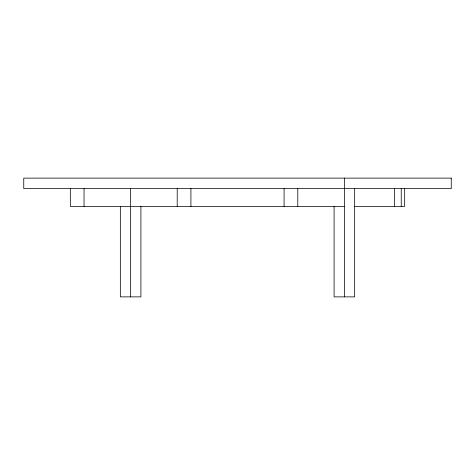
<?xml version="1.0" encoding="UTF-8"?>
<svg xmlns="http://www.w3.org/2000/svg" width="475" height="475" viewBox="0 0 475 475"><rect width="100%" height="100%" fill="white"/><g stroke="black" fill="none" stroke-linecap="round" stroke-linejoin="round"><path stroke-width="0.71" d="M344.375 206.429L70.33 206.429L70.33 188.617M354.564 206.429L404.67 206.429L404.67 188.617M401.238 188.617L401.238 206.429M394.387 188.617L394.387 206.429M354.659 188.617L354.659 296.875L334.091 296.875L334.091 206.429M344.375 178.125L344.375 296.875M297.795 188.617L297.795 206.429M284.08 188.617L284.08 206.429M190.92 188.617L190.92 206.429M177.205 188.617L177.205 206.429M140.909 206.429L140.909 296.875L120.341 296.875L120.341 206.411M130.625 188.617L130.625 296.875M84.045 188.617L84.045 206.429M451.25 178.125L23.75 178.125L23.75 188.617L451.25 188.617L451.25 178.125"/></g></svg>
